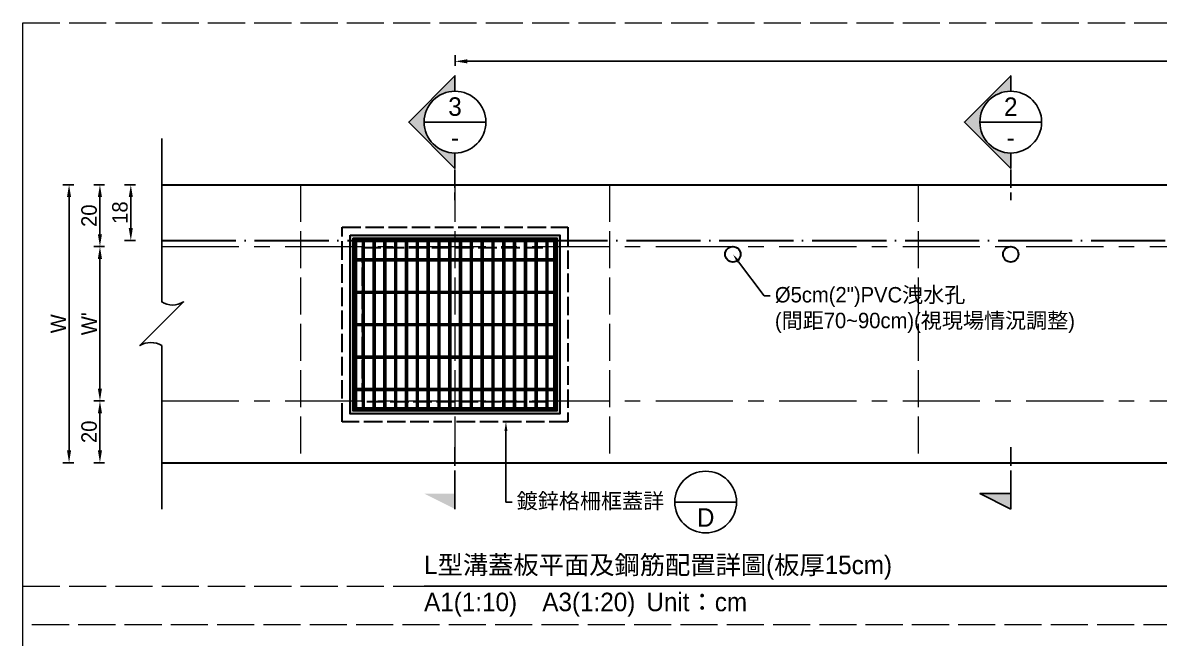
# Model space of a CAD drawing. Extents: x -2931 to 4779, y -2120 to 304.
# Drawn here: x -970.9 to -602.8, y -999.8 to -800.5 of the extents above; entities that cross this region are included whole.
import ezdxf
from ezdxf import colors
from ezdxf.entities.mleader import LeaderData, LeaderLine
from ezdxf.math import Vec2, Vec3

# ---------------------------------------------------------------- set-up
doc = ezdxf.new("R2010")
doc.units = 0
doc.header["$MEASUREMENT"] = 0
for name, pattern in [('ACAD_ISO02W100', [15, 12, -3]), ('ACAD_ISO04W100', [30, 24, -3, 0, -3]), ('CENTERX2', [4, 2.5, -0.5, 0.5, -0.5])]:
    doc.linetypes.add(name, pattern=pattern)
doc.layers.add('一、4.基本-隱藏', color=9, linetype='ACAD_ISO02W100', lineweight=20, plot=False)
doc.layers.add('三、3.文字-註解文字', color=2, linetype='Continuous')
for name, color, linetype, lineweight in [('二、1.繪圖-既有設施', 8, 'Continuous', 20), ('二、2.繪圖-施作項目', 181, 'Continuous', 30), ('二、6.繪圖-其他施作項目', 35, 'Continuous', 30)]:
    doc.layers.add(name, color=color, linetype=linetype, lineweight=lineweight)
doc.styles.add('次圖名(詳圖)', font='MS PGothic.ttf', dxfattribs={"height": 6})
doc.styles.add('註解文字', font='MS PGothic.ttf', dxfattribs={"height": 5})
doc.styles.add('註解文字(詳圖)', font='MS PGothic.ttf', dxfattribs={"height": 6})
doc.dimstyles.new('註解文字', dxfattribs={"dimtxt": 5, "dimasz": 4, "dimexe": 2, "dimexo": 2.5, "dimgap": 1, "dimtad": 2, "dimzin": 0, "dimdsep": 46, "dimtxsty": '註解文字', "dimcen": 0.1, "dimclrd": 256, "dimclre": 256, "dimclrt": 256, "dimadec": 0, "dimazin": 0, "dimtfac": 1, "dimtofl": 0, "dimtmove": 0, "dimatfit": 3, "dimfxl": 1.5, "dimfxlon": 1, "dimtolj": 1, "dimtzin": 0, "dimlwd": -1, "dimlwe": -1, "dimarcsym": 1})
pattern_1 = [(45, (-2151.2158, -689.56), (-2.65165, 2.65165), []), (45, (-2150.332, -689.56), (-2.65165, 2.65165), []), (45, (-2149.448, -689.56), (-2.65165, 2.65165), []), (45, (-2148.564, -689.56), (-2.65165, 2.65165), [])]

# ---------------------------------------------------------------- blocks, each defined once
blk = doc.blocks.new('*D143')
at = {"layer": 'Defpoints', "color": 0, "transparency": 16777216}
for p in [(-935.85, -852.96), (-925.85, -852.96), (-925.85, -870.96)]:
    blk.add_point(p, dxfattribs=at)
at = {"layer": '三、3.文字-註解文字', "transparency": 16777216}
for p, q in [((-934.35, -852.96), (-937.85, -852.96)), ((-935.85, -866.96), (-935.85, -856.96)), ((-934.35, -870.96), (-937.85, -870.96))]:
    blk.add_line(p, q, dxfattribs=at)
for points in [[(-936.52, -856.96), (-935.19, -856.96), (-935.85, -852.96)], [(-936.52, -866.96), (-935.19, -866.96), (-935.85, -870.96)]]:
    blk.add_solid(points, dxfattribs=at)
at = {"layer": '三、3.文字-註解文字', "transparency": 16777216, "insert": (-939.35, -861.96), "char_height": 5, "attachment_point": 5, "rotation": 90, "style": '註解文字'}
blk.add_mtext('\\A1;18', dxfattribs=at)
blk = doc.blocks.new('*D144')
at = {"layer": 'Defpoints', "color": 0, "transparency": 16777216}
for p in [(-945.85, -852.96), (-925.85, -852.96), (-925.85, -872.96)]:
    blk.add_point(p, dxfattribs=at)
at = {"layer": '三、3.文字-註解文字', "transparency": 16777216}
for p, q in [((-944.35, -852.96), (-947.85, -852.96)), ((-945.85, -868.96), (-945.85, -856.96)), ((-944.35, -872.96), (-947.85, -872.96))]:
    blk.add_line(p, q, dxfattribs=at)
for points in [[(-946.52, -856.96), (-945.19, -856.96), (-945.85, -852.96)], [(-946.52, -868.96), (-945.19, -868.96), (-945.85, -872.96)]]:
    blk.add_solid(points, dxfattribs=at)
at = {"layer": '三、3.文字-註解文字', "transparency": 16777216, "insert": (-949.35, -862.96), "char_height": 5, "attachment_point": 5, "rotation": 90, "style": '註解文字'}
blk.add_mtext('\\A1;20', dxfattribs=at)
blk = doc.blocks.new('*D145')
at = {"layer": 'Defpoints', "color": 0, "transparency": 16777216}
for p in [(-945.85, -872.96), (-925.85, -872.96), (-925.85, -922.96)]:
    blk.add_point(p, dxfattribs=at)
at = {"layer": '三、3.文字-註解文字', "transparency": 16777216}
for p, q in [((-944.35, -872.96), (-947.85, -872.96)), ((-945.85, -918.96), (-945.85, -876.96)), ((-944.35, -922.96), (-947.85, -922.96))]:
    blk.add_line(p, q, dxfattribs=at)
for points in [[(-946.52, -876.96), (-945.19, -876.96), (-945.85, -872.96)], [(-946.52, -918.96), (-945.19, -918.96), (-945.85, -922.96)]]:
    blk.add_solid(points, dxfattribs=at)
at = {"layer": '三、3.文字-註解文字', "transparency": 16777216, "insert": (-949.35, -897.96), "char_height": 5, "attachment_point": 5, "rotation": 90, "style": '註解文字'}
blk.add_mtext("\\A1;W'", dxfattribs=at)
blk = doc.blocks.new('*D146')
at = {"layer": 'Defpoints', "color": 0, "transparency": 16777216}
for p in [(-945.85, -922.96), (-925.85, -922.96), (-925.85, -942.96)]:
    blk.add_point(p, dxfattribs=at)
at = {"layer": '三、3.文字-註解文字', "transparency": 16777216}
for p, q in [((-944.35, -922.96), (-947.85, -922.96)), ((-945.85, -938.96), (-945.85, -926.96)), ((-944.35, -942.96), (-947.85, -942.96))]:
    blk.add_line(p, q, dxfattribs=at)
for points in [[(-946.52, -926.96), (-945.19, -926.96), (-945.85, -922.96)], [(-946.52, -938.96), (-945.19, -938.96), (-945.85, -942.96)]]:
    blk.add_solid(points, dxfattribs=at)
at = {"layer": '三、3.文字-註解文字', "transparency": 16777216, "insert": (-949.35, -932.96), "char_height": 5, "attachment_point": 5, "rotation": 90, "style": '註解文字'}
blk.add_mtext('\\A1;20', dxfattribs=at)
blk = doc.blocks.new('*D147')
at = {"layer": 'Defpoints', "color": 0, "transparency": 16777216}
for p in [(-955.85, -852.96), (-925.85, -852.96), (-925.85, -942.96)]:
    blk.add_point(p, dxfattribs=at)
at = {"layer": '三、3.文字-註解文字', "transparency": 16777216}
for p, q in [((-954.35, -852.96), (-957.85, -852.96)), ((-955.85, -938.96), (-955.85, -856.96)), ((-954.35, -942.96), (-957.85, -942.96))]:
    blk.add_line(p, q, dxfattribs=at)
for points in [[(-956.52, -856.96), (-955.19, -856.96), (-955.85, -852.96)], [(-956.52, -938.96), (-955.19, -938.96), (-955.85, -942.96)]]:
    blk.add_solid(points, dxfattribs=at)
at = {"layer": '三、3.文字-註解文字', "transparency": 16777216, "insert": (-959.35, -897.96), "char_height": 5, "attachment_point": 5, "rotation": 90, "style": '註解文字'}
blk.add_mtext('\\A1;W', dxfattribs=at)
blk = doc.blocks.new('*D148')
at = {"layer": 'Defpoints', "color": 0, "transparency": 16777216}
for p in [(-830.85, -812.96), (-830.85, -857.96), (-330.85, -857.96)]:
    blk.add_point(p, dxfattribs=at)
at = {"layer": '三、3.文字-註解文字', "transparency": 16777216}
for p, q in [((-830.85, -814.46), (-830.85, -810.96)), ((-334.85, -812.96), (-826.85, -812.96)), ((-330.85, -814.46), (-330.85, -810.96))]:
    blk.add_line(p, q, dxfattribs=at)
for points in [[(-826.85, -812.3), (-826.85, -813.63), (-830.85, -812.96)], [(-334.85, -812.3), (-334.85, -813.63), (-330.85, -812.96)]]:
    blk.add_solid(points, dxfattribs=at)
at = {"layer": '三、3.文字-註解文字', "transparency": 16777216, "insert": (-580.85, -809.46), "char_height": 5, "attachment_point": 5, "style": '註解文字'}
blk.add_mtext('\\A1;500±2', dxfattribs=at)

msp = doc.modelspace()

# ---------------------------------------------------------------- hatches: boundary and pattern name
at = {"layer": '三、3.文字-註解文字'}
h = msp.add_hatch(color=256, dxfattribs=at)
h.dxf.hatch_style = 1
h.paths.add_polyline_path([(-830.855, -817.658), (-845.855, -832.658), (-830.855, -847.658), (-830.855, -842.658, -0.4142136), (-840.855, -832.658, -0.4142136), (-830.855, -822.658)])
h = msp.add_hatch(color=256, dxfattribs=at)
h.dxf.hatch_style = 1
h.paths.add_polyline_path([(-650.855, -817.658), (-665.855, -832.658), (-650.855, -847.658), (-650.855, -842.658, -0.4142136), (-660.855, -832.658, -0.4142136), (-650.855, -822.658)])
h = msp.add_hatch(color=256, dxfattribs=at)
h.dxf.hatch_style = 1
h.paths.add_polyline_path([(-840.855, -952.964), (-830.855, -957.964), (-830.855, -952.964)])
h = msp.add_hatch(color=256, dxfattribs=at)
h.dxf.hatch_style = 1
h.paths.add_polyline_path([(-660.855, -952.964), (-650.855, -957.964), (-650.855, -952.964)])
at = {"layer": '二、6.繪圖-其他施作項目'}
h = msp.add_hatch(color=256, dxfattribs=at)
h.dxf.hatch_style = 1
h.paths.add_polyline_path([(-864.755, -927.114), (-796.955, -927.114), (-796.955, -869.314), (-864.755, -869.314)])
h.paths.add_polyline_path([(-863.855, -870.214), (-797.855, -870.214), (-797.855, -926.214), (-863.855, -926.214)], flags=16)
h = msp.add_hatch(dxfattribs=at)
h.set_pattern_fill('ANSI34', color=256, scale=5)
h.set_pattern_definition(pattern_1)
h.paths.add_polyline_path([(-798.855, -876.964), (-862.855, -876.964), (-862.855, -877.464), (-798.855, -877.464)])
h = msp.add_hatch(dxfattribs=at)
h.set_pattern_fill('ANSI34', color=256, scale=5)
h.set_pattern_definition(pattern_1)
h.paths.add_polyline_path([(-798.855, -887.464), (-862.855, -887.464), (-862.855, -887.964), (-798.855, -887.964)])
h = msp.add_hatch(dxfattribs=at)
h.set_pattern_fill('ANSI34', color=256, scale=5)
h.set_pattern_definition(pattern_1)
h.paths.add_polyline_path([(-798.855, -897.964), (-862.855, -897.964), (-862.855, -898.464), (-798.855, -898.464)])
h = msp.add_hatch(dxfattribs=at)
h.set_pattern_fill('ANSI34', color=256, scale=5)
h.set_pattern_definition(pattern_1)
h.paths.add_polyline_path([(-798.855, -908.464), (-862.855, -908.464), (-862.855, -908.964), (-798.855, -908.964)])
h = msp.add_hatch(dxfattribs=at)
h.set_pattern_fill('ANSI34', color=256, scale=5)
h.set_pattern_definition(pattern_1)
h.paths.add_polyline_path([(-798.855, -918.964), (-862.855, -918.964), (-862.855, -919.464), (-798.855, -919.464)])

# ---------------------------------------------------------------- linework, layer by layer
at = {"layer": '一、4.基本-隱藏'}
for points in [[(-970.855, -800.464), (-190.855, -800.464), (-190.855, -1307.464), (-970.855, -1307.464)], [(-970.855, -800.464), (-190.855, -800.464), (-190.855, -995.464), (-970.855, -995.464)]]:
    msp.add_lwpolyline(points, close=True, dxfattribs=at)
for points in [[(-880.855, -852.964), (-880.855, -942.964)], [(-830.855, -852.964), (-830.855, -942.964)], [(-780.855, -852.964), (-780.855, -942.964)], [(-680.855, -852.964), (-680.855, -942.964)], [(-970.855, -982.964), (-190.855, -982.964)]]:
    msp.add_lwpolyline(points, dxfattribs=at)
at = {"layer": '三、3.文字-註解文字'}
for points in [[(-830.855, -822.658), (-830.855, -817.658), (-845.855, -832.658), (-830.855, -847.658), (-830.855, -842.658)], [(-650.855, -822.658), (-650.855, -817.658), (-665.855, -832.658), (-650.855, -847.658), (-650.855, -842.658)], [(-840.855, -832.658), (-820.855, -832.658)], [(-660.855, -832.658), (-640.855, -832.658)], [(-830.855, -957.964), (-830.855, -947.964)], [(-650.855, -957.964), (-650.855, -947.964)], [(-650.855, -957.964), (-660.855, -952.964), (-650.855, -952.964)], [(-759.658, -955.714), (-739.658, -955.714)], [(-840.855, -982.964), (-320.855, -982.964)]]:
    msp.add_lwpolyline(points, dxfattribs=at)
msp.add_lwpolyline([(-925.855, -957.964), (-925.855, -905.035, 0.2828427), (-932.926, -905.035), (-918.784, -890.893, -0.2828427), (-925.855, -890.893), (-925.855, -837.964)], format="xyb", dxfattribs=at)
at = {"layer": '三、3.文字-註解文字', "linetype": 'ACAD_ISO02W100', "ltscale": 0.5}
for points in [[(-830.855, -847.964), (-830.855, -857.964)], [(-650.855, -847.964), (-650.855, -857.964)], [(-830.855, -937.964), (-830.855, -947.964)], [(-650.855, -937.964), (-650.855, -947.964)]]:
    msp.add_lwpolyline(points, dxfattribs=at)
at = {"layer": '三、3.文字-註解文字'}
for centre in [(-830.855, -832.658), (-650.855, -832.658), (-749.658, -955.714)]:
    msp.add_circle(centre, 10, dxfattribs=at)
at = {"layer": '二、1.繪圖-既有設施', "linetype": 'CENTERX2', "ltscale": 10}
for points in [[(-925.855, -872.964), (-235.855, -872.964)], [(-925.855, -922.964), (-235.855, -922.964)]]:
    msp.add_lwpolyline(points, dxfattribs=at)
at = {"layer": '二、2.繪圖-施作項目', "linetype": 'Continuous'}
for points in [[(-925.855, -852.964), (-235.855, -852.964)], [(-925.855, -942.964), (-235.855, -942.964)]]:
    msp.add_lwpolyline(points, dxfattribs=at)
at = {"layer": '二、2.繪圖-施作項目', "linetype": 'ACAD_ISO04W100'}
msp.add_lwpolyline([(-925.855, -870.964), (-235.855, -870.964)], dxfattribs=at)
at = {"layer": '二、6.繪圖-其他施作項目', "linetype": 'ACAD_ISO02W100', "ltscale": 0.5}
for points in [[(-867.355, -866.714), (-794.355, -866.714), (-794.355, -929.714), (-867.355, -929.714)], [(-860.855, -873.214), (-800.855, -873.214), (-800.855, -923.214), (-860.855, -923.214)]]:
    msp.add_lwpolyline(points, close=True, dxfattribs=at)
at = {"layer": '二、6.繪圖-其他施作項目'}
for points in [[(-864.755, -869.314), (-796.955, -869.314), (-796.955, -927.114), (-864.755, -927.114)], [(-863.855, -870.214), (-797.855, -870.214), (-797.855, -926.214), (-863.855, -926.214)], [(-863.355, -870.714), (-798.355, -870.714), (-798.355, -925.714), (-863.355, -925.714)]]:
    msp.add_lwpolyline(points, close=True, dxfattribs=at)
for points in [[(-863.355, -870.714), (-798.355, -870.714)], [(-863.355, -870.714), (-863.355, -925.714)], [(-862.855, -870.714), (-862.855, -925.714)], [(-862.855, -871.214), (-798.855, -871.214)], [(-860.855, -871.214), (-860.855, -876.964)], [(-860.355, -871.214), (-860.355, -876.964)], [(-857.355, -871.214), (-857.355, -876.964)], [(-856.855, -871.214), (-856.855, -876.964)], [(-853.855, -871.214), (-853.855, -876.964)], [(-853.355, -871.214), (-853.355, -876.964)], [(-850.355, -871.214), (-850.355, -876.964)], [(-849.855, -871.214), (-849.855, -876.964)], [(-846.855, -871.214), (-846.855, -876.964)], [(-846.355, -871.214), (-846.355, -876.964)], [(-843.355, -871.214), (-843.355, -876.964)], [(-842.855, -871.214), (-842.855, -876.964)], [(-839.855, -871.214), (-839.855, -876.964)], [(-839.355, -871.214), (-839.355, -876.964)], [(-836.355, -871.214), (-836.355, -876.964)], [(-835.855, -871.214), (-835.855, -876.964)], [(-832.855, -871.214), (-832.855, -876.964)], [(-832.355, -871.214), (-832.355, -876.964)], [(-829.355, -871.214), (-829.355, -876.964)], [(-828.855, -871.214), (-828.855, -876.964)], [(-825.855, -871.214), (-825.855, -876.964)], [(-825.355, -871.214), (-825.355, -876.964)], [(-822.355, -871.214), (-822.355, -876.964)], [(-821.855, -871.214), (-821.855, -876.964)], [(-818.855, -871.214), (-818.855, -876.964)], [(-818.355, -871.214), (-818.355, -876.964)], [(-815.355, -871.214), (-815.355, -876.964)], [(-814.855, -871.214), (-814.855, -876.964)], [(-811.855, -871.214), (-811.855, -876.964)], [(-811.355, -871.214), (-811.355, -876.964)], [(-808.355, -871.214), (-808.355, -876.964)], [(-807.855, -871.214), (-807.855, -876.964)], [(-804.855, -871.214), (-804.855, -876.964)], [(-804.355, -871.214), (-804.355, -876.964)], [(-801.355, -871.214), (-801.355, -876.964)], [(-800.855, -871.214), (-800.855, -876.964)], [(-798.855, -870.714), (-798.855, -925.714)], [(-798.355, -870.714), (-798.355, -925.714)], [(-862.855, -876.964), (-798.855, -876.964)], [(-862.855, -877.464), (-798.855, -877.464)], [(-860.855, -877.464), (-860.855, -887.464)], [(-860.355, -877.464), (-860.355, -887.464)], [(-857.355, -877.464), (-857.355, -887.464)], [(-856.855, -877.464), (-856.855, -887.464)], [(-853.855, -877.464), (-853.855, -887.464)], [(-853.355, -877.464), (-853.355, -887.464)], [(-850.355, -877.464), (-850.355, -887.464)], [(-849.855, -877.464), (-849.855, -887.464)], [(-846.855, -877.464), (-846.855, -887.464)], [(-846.355, -877.464), (-846.355, -887.464)], [(-843.355, -877.464), (-843.355, -887.464)], [(-842.855, -877.464), (-842.855, -887.464)], [(-839.855, -877.464), (-839.855, -887.464)], [(-839.355, -877.464), (-839.355, -887.464)], [(-836.355, -877.464), (-836.355, -887.464)], [(-835.855, -877.464), (-835.855, -887.464)], [(-832.855, -877.464), (-832.855, -887.464)], [(-832.355, -877.464), (-832.355, -887.464)], [(-829.355, -877.464), (-829.355, -887.464)], [(-828.855, -877.464), (-828.855, -887.464)], [(-825.855, -877.464), (-825.855, -887.464)], [(-825.355, -877.464), (-825.355, -887.464)], [(-822.355, -877.464), (-822.355, -887.464)], [(-821.855, -877.464), (-821.855, -887.464)], [(-818.855, -877.464), (-818.855, -887.464)], [(-818.355, -877.464), (-818.355, -887.464)], [(-815.355, -877.464), (-815.355, -887.464)], [(-814.855, -877.464), (-814.855, -887.464)], [(-811.855, -877.464), (-811.855, -887.464)], [(-811.355, -877.464), (-811.355, -887.464)], [(-808.355, -877.464), (-808.355, -887.464)], [(-807.855, -877.464), (-807.855, -887.464)], [(-804.855, -877.464), (-804.855, -887.464)], [(-804.355, -877.464), (-804.355, -887.464)], [(-801.355, -877.464), (-801.355, -887.464)], [(-800.855, -877.464), (-800.855, -887.464)], [(-862.855, -887.464), (-798.855, -887.464)], [(-862.855, -887.964), (-798.855, -887.964)], [(-860.855, -887.964), (-860.855, -897.964)], [(-860.355, -887.964), (-860.355, -897.964)], [(-857.355, -887.964), (-857.355, -897.964)], [(-856.855, -887.964), (-856.855, -897.964)], [(-853.855, -887.964), (-853.855, -897.964)], [(-853.355, -887.964), (-853.355, -897.964)], [(-850.355, -887.964), (-850.355, -897.964)], [(-849.855, -887.964), (-849.855, -897.964)], [(-846.855, -887.964), (-846.855, -897.964)], [(-846.355, -887.964), (-846.355, -897.964)], [(-843.355, -887.964), (-843.355, -897.964)], [(-842.855, -887.964), (-842.855, -897.964)], [(-839.855, -887.964), (-839.855, -897.964)], [(-839.355, -887.964), (-839.355, -897.964)], [(-836.355, -887.964), (-836.355, -897.964)], [(-835.855, -887.964), (-835.855, -897.964)], [(-832.855, -887.964), (-832.855, -897.964)], [(-832.355, -887.964), (-832.355, -897.964)], [(-829.355, -887.964), (-829.355, -897.964)], [(-828.855, -887.964), (-828.855, -897.964)], [(-825.855, -887.964), (-825.855, -897.964)], [(-825.355, -887.964), (-825.355, -897.964)], [(-822.355, -887.964), (-822.355, -897.964)], [(-821.855, -887.964), (-821.855, -897.964)], [(-818.855, -887.964), (-818.855, -897.964)], [(-818.355, -887.964), (-818.355, -897.964)], [(-815.355, -887.964), (-815.355, -897.964)], [(-814.855, -887.964), (-814.855, -897.964)], [(-811.855, -887.964), (-811.855, -897.964)], [(-811.355, -887.964), (-811.355, -897.964)], [(-808.355, -887.964), (-808.355, -897.964)], [(-807.855, -887.964), (-807.855, -897.964)], [(-804.855, -887.964), (-804.855, -897.964)], [(-804.355, -887.964), (-804.355, -897.964)], [(-801.355, -887.964), (-801.355, -897.964)], [(-800.855, -887.964), (-800.855, -897.964)], [(-862.855, -897.964), (-798.855, -897.964)], [(-862.855, -898.464), (-798.855, -898.464)], [(-860.855, -898.464), (-860.855, -908.464)], [(-860.355, -898.464), (-860.355, -908.464)], [(-857.355, -898.464), (-857.355, -908.464)], [(-856.855, -898.464), (-856.855, -908.464)], [(-853.855, -898.464), (-853.855, -908.464)], [(-853.355, -898.464), (-853.355, -908.464)], [(-850.355, -898.464), (-850.355, -908.464)], [(-849.855, -898.464), (-849.855, -908.464)], [(-846.855, -898.464), (-846.855, -908.464)], [(-846.355, -898.464), (-846.355, -908.464)], [(-843.355, -898.464), (-843.355, -908.464)], [(-842.855, -898.464), (-842.855, -908.464)], [(-839.855, -898.464), (-839.855, -908.464)], [(-839.355, -898.464), (-839.355, -908.464)], [(-836.355, -898.464), (-836.355, -908.464)], [(-835.855, -898.464), (-835.855, -908.464)], [(-832.855, -898.464), (-832.855, -908.464)], [(-832.355, -898.464), (-832.355, -908.464)], [(-829.355, -898.464), (-829.355, -908.464)], [(-828.855, -898.464), (-828.855, -908.464)], [(-825.855, -898.464), (-825.855, -908.464)], [(-825.355, -898.464), (-825.355, -908.464)], [(-822.355, -898.464), (-822.355, -908.464)], [(-821.855, -898.464), (-821.855, -908.464)], [(-818.855, -898.464), (-818.855, -908.464)], [(-818.355, -898.464), (-818.355, -908.464)], [(-815.355, -898.464), (-815.355, -908.464)], [(-814.855, -898.464), (-814.855, -908.464)], [(-811.855, -898.464), (-811.855, -908.464)], [(-811.355, -898.464), (-811.355, -908.464)], [(-808.355, -898.464), (-808.355, -908.464)], [(-807.855, -898.464), (-807.855, -908.464)], [(-804.855, -898.464), (-804.855, -908.464)], [(-804.355, -898.464), (-804.355, -908.464)], [(-801.355, -898.464), (-801.355, -908.464)], [(-800.855, -898.464), (-800.855, -908.464)], [(-862.855, -908.464), (-798.855, -908.464)], [(-862.855, -908.964), (-798.855, -908.964)], [(-860.855, -908.964), (-860.855, -918.964)], [(-860.355, -908.964), (-860.355, -918.964)], [(-857.355, -908.964), (-857.355, -918.964)], [(-856.855, -908.964), (-856.855, -918.964)], [(-853.855, -908.964), (-853.855, -918.964)], [(-853.355, -908.964), (-853.355, -918.964)], [(-850.355, -908.964), (-850.355, -918.964)], [(-849.855, -908.964), (-849.855, -918.964)], [(-846.855, -908.964), (-846.855, -918.964)], [(-846.355, -908.964), (-846.355, -918.964)], [(-843.355, -908.964), (-843.355, -918.964)], [(-842.855, -908.964), (-842.855, -918.964)], [(-839.855, -908.964), (-839.855, -918.964)], [(-839.355, -908.964), (-839.355, -918.964)], [(-836.355, -908.964), (-836.355, -918.964)], [(-835.855, -908.964), (-835.855, -918.964)], [(-832.855, -908.964), (-832.855, -918.964)], [(-832.355, -908.964), (-832.355, -918.964)], [(-829.355, -908.964), (-829.355, -918.964)], [(-828.855, -908.964), (-828.855, -918.964)], [(-825.855, -908.964), (-825.855, -918.964)], [(-825.355, -908.964), (-825.355, -918.964)], [(-822.355, -908.964), (-822.355, -918.964)], [(-821.855, -908.964), (-821.855, -918.964)], [(-818.855, -908.964), (-818.855, -918.964)], [(-818.355, -908.964), (-818.355, -918.964)], [(-815.355, -908.964), (-815.355, -918.964)], [(-814.855, -908.964), (-814.855, -918.964)], [(-811.855, -908.964), (-811.855, -918.964)], [(-811.355, -908.964), (-811.355, -918.964)], [(-808.355, -908.964), (-808.355, -918.964)], [(-807.855, -908.964), (-807.855, -918.964)], [(-804.855, -908.964), (-804.855, -918.964)], [(-804.355, -908.964), (-804.355, -918.964)], [(-801.355, -908.964), (-801.355, -918.964)], [(-800.855, -908.964), (-800.855, -918.964)], [(-862.855, -918.964), (-798.855, -918.964)], [(-862.855, -919.464), (-798.855, -919.464)], [(-860.855, -919.464), (-860.855, -925.214)], [(-860.355, -919.464), (-860.355, -925.214)], [(-857.355, -919.464), (-857.355, -925.214)], [(-856.855, -919.464), (-856.855, -925.214)], [(-853.855, -919.464), (-853.855, -925.214)], [(-853.355, -919.464), (-853.355, -925.214)], [(-850.355, -919.464), (-850.355, -925.214)], [(-849.855, -919.464), (-849.855, -925.214)], [(-846.855, -919.464), (-846.855, -925.214)], [(-846.355, -919.464), (-846.355, -925.214)], [(-843.355, -919.464), (-843.355, -925.214)], [(-842.855, -919.464), (-842.855, -925.214)], [(-839.855, -919.464), (-839.855, -925.214)], [(-839.355, -919.464), (-839.355, -925.214)], [(-836.355, -919.464), (-836.355, -925.214)], [(-835.855, -919.464), (-835.855, -925.214)], [(-832.855, -919.464), (-832.855, -925.214)], [(-832.355, -919.464), (-832.355, -925.214)], [(-829.355, -919.464), (-829.355, -925.214)], [(-828.855, -919.464), (-828.855, -925.214)], [(-825.855, -919.464), (-825.855, -925.214)], [(-825.355, -919.464), (-825.355, -925.214)], [(-822.355, -919.464), (-822.355, -925.214)], [(-821.855, -919.464), (-821.855, -925.214)], [(-818.855, -919.464), (-818.855, -925.214)], [(-818.355, -919.464), (-818.355, -925.214)], [(-815.355, -919.464), (-815.355, -925.214)], [(-814.855, -919.464), (-814.855, -925.214)], [(-811.855, -919.464), (-811.855, -925.214)], [(-811.355, -919.464), (-811.355, -925.214)], [(-808.355, -919.464), (-808.355, -925.214)], [(-807.855, -919.464), (-807.855, -925.214)], [(-804.855, -919.464), (-804.855, -925.214)], [(-804.355, -919.464), (-804.355, -925.214)], [(-801.355, -919.464), (-801.355, -925.214)], [(-800.855, -919.464), (-800.855, -925.214)], [(-863.355, -925.714), (-798.355, -925.714)], [(-862.855, -925.214), (-798.855, -925.214)]]:
    msp.add_lwpolyline(points, dxfattribs=at)
for centre in [(-740.855, -875.464), (-650.855, -875.464)]:
    msp.add_circle(centre, 2.5, dxfattribs=at)

# ---------------------------------------------------------------- texts
at = {"layer": '三、3.文字-註解文字', "char_height": 6}
for s, width, gutter_width, insert, attachment_point, style in [('3', 6.60394, 25, (-830.855, -827.658), 5, '註解文字(詳圖)'), ('2', 6.60394, 25, (-650.855, -827.658), 5, '註解文字(詳圖)'), ('-', 6.60394, 25, (-830.855, -837.658), 5, '註解文字(詳圖)'), ('-', 6.60394, 25, (-650.855, -837.658), 5, '註解文字(詳圖)'), ('D', 6.60394, 25, (-749.658, -960.714), 5, '註解文字(詳圖)'), ('{\\fMS PGothic|b0|i0|c128|p34;L型溝蓋板平面及鋼筋配置詳圖(板厚1}5{\\fMS PGothic|b0|i0|c128|p34;cm)}', 215.37549, 15, (-840.855, -976.964), 4, '次圖名(詳圖)'), ('A1(1:10)\u3000A3(1:20){\\fMS PGothic|b0|i0|c128|p34;^IUnit：cm}', 136.03259, 15, (-840.855, -988.964), 4, '次圖名(詳圖)')]:
    msp.add_mtext_dynamic_manual_height_columns(s, width=width, gutter_width=gutter_width, heights=[0], dxfattribs=dict(at, insert=insert, attachment_point=attachment_point, style=style))

# ---------------------------------------------------------------- dimensions: what is measured, and where the dimension line sits
at = {"layer": '三、3.文字-註解文字'}
dim = msp.add_linear_dim(base=(-830.855, -812.964), p1=(-330.855, -857.964), p2=(-830.855, -857.964), text='500±2', dimstyle='註解文字', dxfattribs=at)
dim.commit()
dim.dimension.update_dxf_attribs({"geometry": '*D148', "text_midpoint": (-580.855, -809.464)})
for base, p1, p2, text, picture, middle in [((-955.855, -852.964), (-925.855, -942.964), (-925.855, -852.964), 'W', '*D147', (-959.355, -897.964)), ((-945.855, -852.964), (-925.855, -872.964), (-925.855, -852.964), '20', '*D144', (-949.355, -862.964)), ((-935.855, -852.964), (-925.855, -870.964), (-925.855, -852.964), '18', '*D143', (-939.355, -861.964)), ((-945.855, -872.964), (-925.855, -922.964), (-925.855, -872.964), "W'", '*D145', (-949.355, -897.964)), ((-945.855, -922.964), (-925.855, -942.964), (-925.855, -922.964), '20', '*D146', (-949.355, -932.964))]:
    dim = msp.add_linear_dim(base=base, p1=p1, p2=p2, angle=90, text=text, dimstyle='註解文字', dxfattribs=at)
    dim.commit()
    dim.dimension.update_dxf_attribs({"geometry": picture, "text_midpoint": middle})

# ---------------------------------------------------------------- leaders
ml = msp.add_multileader_mtext('Standard', dxfattribs=at)
ml.set_content('{\\fMS PGothic|b0|i0|c128|p34;%%C5cm(2")PVC洩水孔\\P(間距70~90cm)(視現場情況調整)}', color=256, style='註解文字')
ml.set_leader_properties(color=144, linetype='ByLayer', lineweight=-1)
ml.build(insert=Vec2(0, 0))
ml.multileader.update_dxf_attribs({"dogleg_length": 2, "arrow_head_size": 3})
ctx = ml.context
ctx.base_point, ctx.char_height, ctx.arrow_head_size, ctx.landing_gap_size, ctx.plane_origin = Vec3(-728.749, -888.919), 5, 3, 1.5, Vec3(-740.855, -875.464)
notes = []
notes.append((ctx, [(1, (1, 1, 0), (-730.749, -888.919), (1, 0), 2, [(0, [(-740.855, -875.464)], 0, [])])]))
ctx.mtext.insert, ctx.mtext.width, ctx.mtext.flow_direction = Vec3(-727.249, -886.063), 101.32193, 5
ml = msp.add_multileader_mtext('Standard', dxfattribs=at)
ml.set_content('鍍鋅格柵框蓋詳', color=256, style='註解文字')
ml.set_leader_properties(color=144, linetype='ByLayer', lineweight=-1)
ml.build(insert=Vec2(0, 0))
ml.multileader.update_dxf_attribs({"dogleg_length": 2, "arrow_head_size": 3})
ctx = ml.context
ctx.base_point, ctx.char_height, ctx.arrow_head_size, ctx.landing_gap_size, ctx.plane_origin = Vec3(-812.355, -955.714), 5, 3, 1.5, Vec3(-831.904, -1011.891)
notes.append((ctx, [(1, (1, 1, 0), (-814.355, -955.714), (1, 0), 2, [(0, [(-814.355, -929.714)], 0, [])])]))
ctx.mtext.insert, ctx.mtext.width, ctx.mtext.flow_direction = Vec3(-810.855, -952.859), 122.40528, 5
for ctx, leaders in notes:
    for number, flags, end, landing, length, lines in leaders:
        leader = LeaderData()
        leader.index, (leader.has_last_leader_line, leader.has_dogleg_vector, leader.attachment_direction) = number, flags
        leader.last_leader_point, leader.dogleg_vector, leader.dogleg_length = Vec3(end), Vec3(landing), length
        for number, points, colour, breaks in lines:
            line = LeaderLine()
            line.index, line.vertices, line.color, line.breaks = number, Vec3.list(points), colors.encode_raw_color(colour), breaks
            leader.lines.append(line)
        ctx.leaders.append(leader)

doc.saveas('drawing.dxf')
